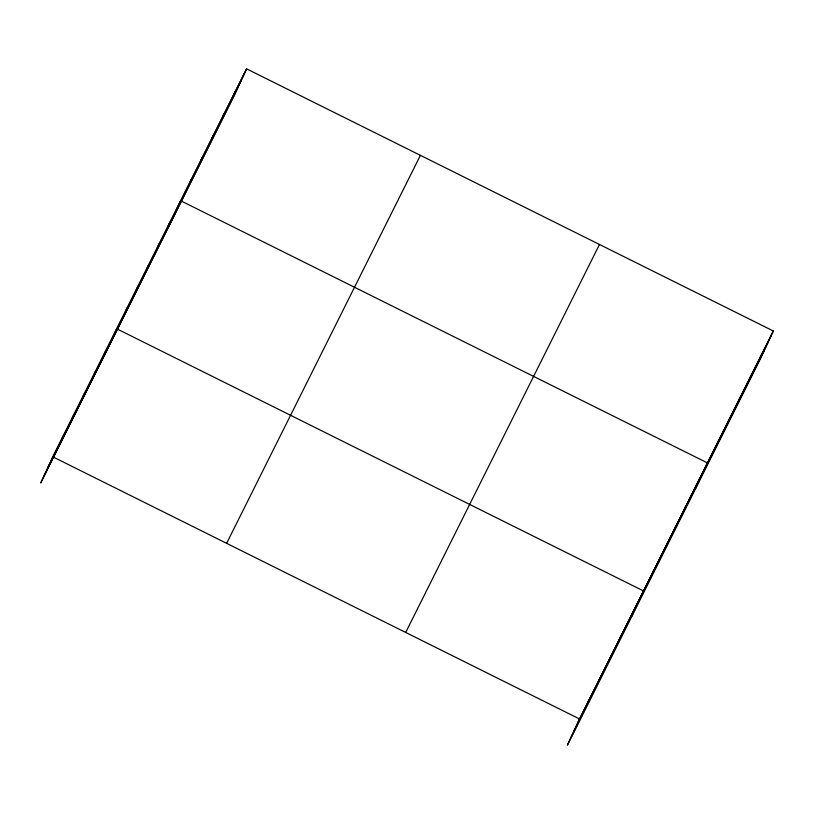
<?xml version="1.0" encoding="UTF-8"?>
<svg xmlns="http://www.w3.org/2000/svg" width="814" height="814" viewBox="0 0 814 814"><rect width="100%" height="100%" fill="white"/><g stroke="black" fill="none" stroke-linecap="round" stroke-linejoin="round"><path stroke-width="1.22" d="M246.591 68.844L52.798 456.817L40.7 483.007L234.483 95.035L246.591 68.844L773.3 330.993L761.202 357.183L567.409 745.156L579.517 718.966L773.3 330.993M61.538 439.631L63.461 435.48M72.202 418.294L74.115 414.143M82.855 396.957L84.778 392.806M93.518 375.62L95.431 371.469M104.172 354.283L106.095 350.122M104.65 354.975L116.748 328.785L643.467 590.933L631.359 617.124M125.488 311.599L127.411 307.448M136.152 290.262L138.065 286.111M146.805 268.925L148.728 264.774M157.468 247.588L159.381 243.437M168.122 226.251L170.045 222.1M168.6 226.943L180.698 200.753L707.417 462.901L695.309 489.092M189.764 182.926L191.677 178.775M200.743 160.938L202.666 156.787M211.721 138.95L213.644 134.798M222.7 116.972L224.623 112.82M233.689 94.984L235.602 90.832M588.257 701.78L590.17 697.629M598.911 680.443L600.834 676.292M609.574 659.106L611.487 654.955M620.227 637.769L622.15 633.618M630.891 616.432L632.804 612.27M652.207 573.748L654.12 569.596M662.861 552.411L664.784 548.26M673.524 531.074L675.437 526.923M684.177 509.737L686.1 505.586M694.83 488.4L696.753 484.238M716.473 445.075L718.396 440.923M727.451 423.087L729.375 418.935M738.44 401.099L740.353 396.947M749.419 379.121L751.342 374.959M760.398 357.132L762.321 352.981M50.885 460.968L244.668 72.995M47.517 468.243L241.31 80.271M44.058 475.732L237.851 87.759M226.618 543.325L420.4 155.352M405.698 632.458L599.48 244.485M577.594 723.117L771.377 335.144M574.236 730.392L768.019 342.419M570.777 737.881L764.56 349.908M52.798 456.817L579.517 718.966"/></g></svg>
